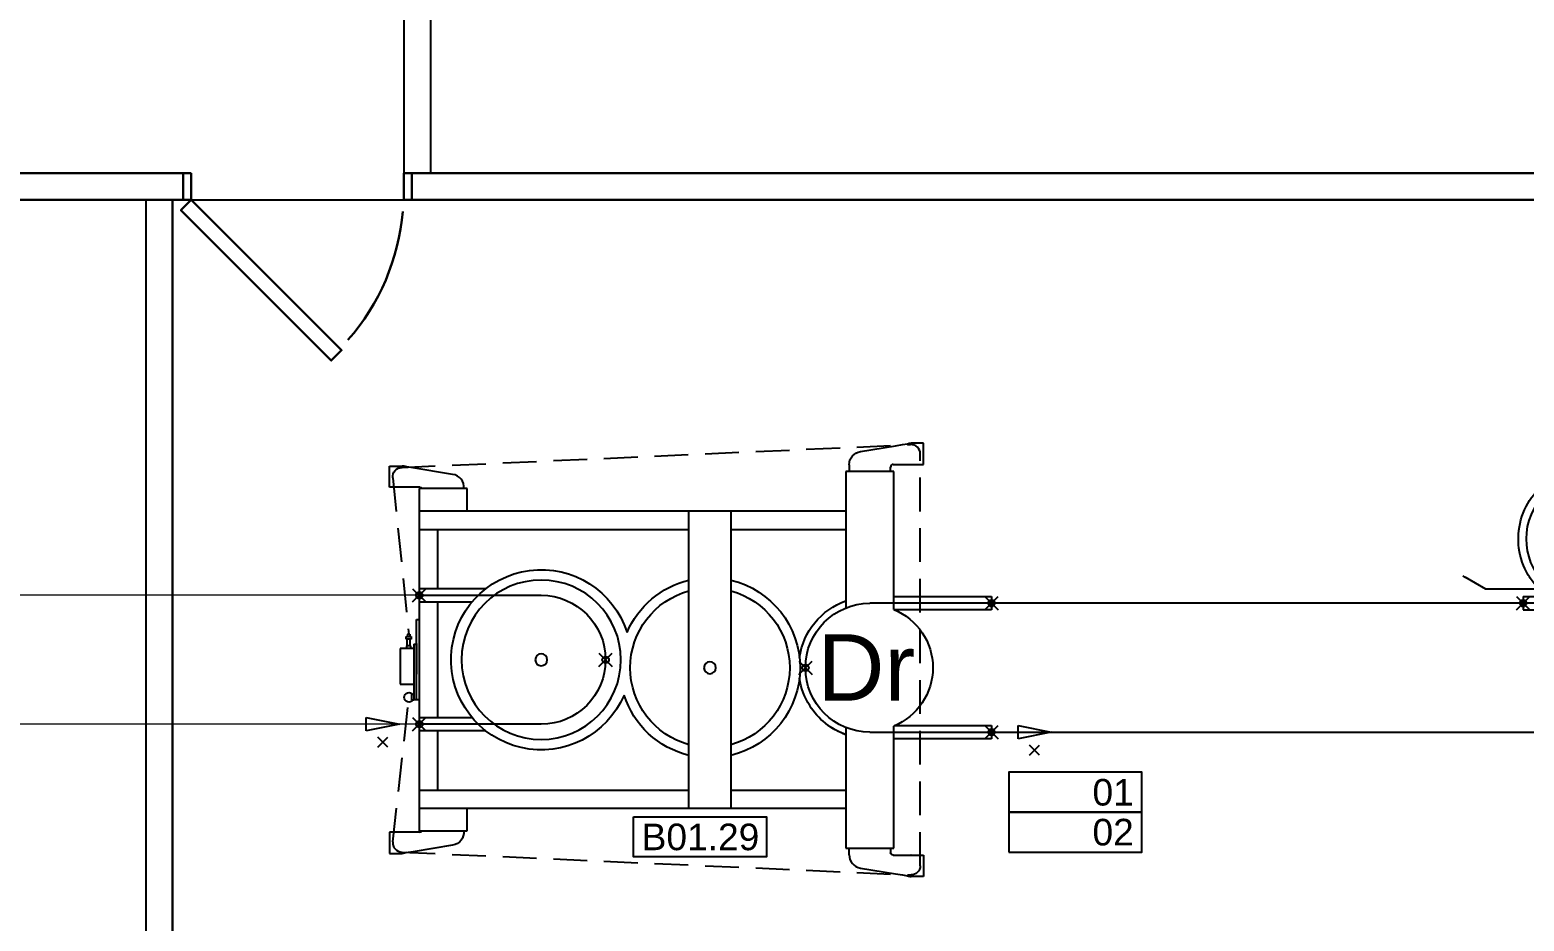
# Model space of a CAD drawing. Extents: x -3873 to 164127, y 7129 to 96529.
# Drawn here: x 57031 to 62652, y 63366 to 66720 of the extents above; entities that cross this region are included whole.
import ezdxf
from ezdxf.enums import TextEntityAlignment as Align

# ---------------------------------------------------------------- set-up
doc = ezdxf.new("R2010")
doc.units = 0
doc.header["$PDMODE"] = 35
doc.header["$PDSIZE"] = 25
doc.linetypes.add('HIDDEN', pattern=[9.525, 6.35, -3.175])
doc.layers.get('0').update_dxf_attribs({"linetype": 'CONTINUOUS'})
for name, color, linetype in [('BUILDING', 2, 'CONTINUOUS'), ('LAYOUT', 90, 'CONTINUOUS'), ('LOGISTICS', 3, 'CONTINUOUS'), ('POSNR', 4, 'CONTINUOUS')]:
    doc.layers.add(name, color=color, linetype=linetype)
doc.layers.add('LAYOUT Kromeka', color=1, linetype='CONTINUOUS', lineweight=5)
doc.layers.add('Путь ВКО', color=2, linetype='CONTINUOUS', lineweight=30)
doc.styles.add('015_100', font='arial.ttf', dxfattribs={"height": 150})
doc.styles.add('025_100', font='arial.ttf', dxfattribs={"height": 250})

# ---------------------------------------------------------------- blocks, each defined once
blk = doc.blocks.new('A$Cabf65ec3')
at = {"layer": 'Путь ВКО'}
for points in [[(30, 0), (0, 0), (0, -100), (30, -100)], [(860, 0), (830, 0), (830, -100), (860, -100)], [(30, -100), (595.7, -665.7), (556.8, -704.6), (-8.9, -138.9)]]:
    blk.add_lwpolyline(points, close=True, dxfattribs=at)
blk.add_arc((-8.9, -73.9), 837.1, 318.6507, 355.2464, dxfattribs=at)
blk = doc.blocks.new('*U158')
at = {"color": 4, "linetype": 'HIDDEN', "ltscale": 20}
for p, q in [((791.1, 745), (791.1, -805)), ((-1192.8, 654.5), (-1132.5, 111.2))]:
    blk.add_line(p, q, dxfattribs=at)
at = {"ltscale": 20}
for p, q in [((511.5, 679), (691.5, 679)), ((511.5, 225.2), (511.5, 679)), ((691.5, 679), (691.5, 219.2)), ((-1093.5, -674), (-1093.5, 614)), ((-1093.5, 614), (-913.5, 614)), ((-913.5, 614), (-913.5, 529)), ((511.5, 529), (-1093.5, 529)), ((-79, 529), (-79, -589)), ((79, -589), (79, 529)), ((-1093.5, 460), (-79, 460)), ((-1024.5, 237.5), (-1024.5, 460)), ((79, 460), (511.5, 460)), ((-843.2, 237.5), (-1093.5, 237.5)), ((601.5, 242.5), (1059, 242.5)), ((1059, 267.5), (691.5, 267.5)), ((1059, 217.5), (1059, 267.5)), ((-635, 212.5), (-1093.5, 212.5)), ((-1093.5, 187.5), (-895, 187.5)), ((-1024.5, -247.5), (-1024.5, 187.5)), ((695.6, 217.5), (1059, 217.5)), ((-1122.5, 121.2), (-1113.5, 121.2)), ((-1122.5, 101.2), (-1122.5, 121.2)), ((-1103.5, 121.2), (-1113.5, 121.2)), ((-1113.5, -88.8), (-1113.5, 121.2)), ((-1103.5, 121.2), (-1103.5, -181.3)), ((-1093.5, 121.2), (-1103.5, 121.2)), ((-1093.5, -181.3), (-1093.5, 121.2)), ((-1165.5, 62), (-1113.5, 62)), ((-1165.5, -72), (-1165.5, 62)), ((-1113.5, 101.2), (-1122.5, 101.2)), ((-1103.5, -91.3), (-1103.5, 23.7)), ((-1113.5, -72), (-1165.5, -72)), ((-1123.5, -108), (-1143.5, -108)), ((-1143.5, -108), (-1143.5, -117)), ((-1141.7, -83), (-1141.7, -72)), ((-1125.2, -83), (-1141.7, -83)), ((-1139.5, -83), (-1139.5, -105)), ((-1136.5, -108), (-1139.5, -105)), ((-1127.5, -105), (-1130.5, -108)), ((-1127.5, -83), (-1127.5, -105)), ((-1125.2, -72), (-1125.2, -83)), ((-1123.5, -117), (-1123.5, -108)), ((-1113.5, -88.8), (-1103.5, -88.8)), ((-1143.5, -117), (-1123.5, -117)), ((-1137.5, -127), (-1137.5, -117)), ((-1129.5, -127), (-1137.5, -127)), ((-1129.5, -127), (-1129.5, -117)), ((-1103.5, -181.3), (-1093.5, -181.3)), ((691.5, -219.2), (691.5, -739)), ((1059, -217.5), (695.6, -217.5)), ((1059, -267.5), (1059, -217.5)), ((-1093.5, -247.5), (-895, -247.5)), ((-1093.5, -272.5), (-635, -272.5)), ((511.5, -739), (511.5, -225.2)), ((1059, -242.5), (601.5, -242.5)), ((691.5, -267.5), (1059, -267.5)), ((-843.2, -297.5), (-1093.5, -297.5)), ((-1024.5, -520), (-1024.5, -297.5)), ((-1093.5, -520), (-79, -520)), ((79, -520), (511.5, -520)), ((511.5, -589), (-1093.5, -589)), ((-913.5, -589), (-913.5, -674)), ((-913.5, -674), (-1093.5, -674)), ((691.5, -739), (511.5, -739))]:
    blk.add_line(p, q, dxfattribs=at)
at = {"color": 5, "ltscale": 20}
for p, q in [((-1249.7, 298.7), (-1212.2, 261.2)), ((-1212.2, 298.7), (-1249.7, 261.2)), ((1202.7, 328.7), (1240.2, 291.2)), ((1240.2, 328.7), (1202.7, 291.2)), ((-1168.5, 212.5), (-1293.5, 237.5)), ((-1293.5, 237.5), (-1293.5, 187.5)), ((1284, 242.5), (1159, 267.5)), ((1159, 267.5), (1159, 217.5)), ((1159, 217.5), (1284, 242.5)), ((-1293.5, 187.5), (-1168.5, 212.5))]:
    blk.add_line(p, q, dxfattribs=at)
at = {"color": 4, "linetype": 'HIDDEN', "ltscale": 20}
for points in [[(-1160.1, 693.6), (756.5, 779.6)], [(-1192.8, -714.5), (-1133.5, -127)], [(-1160.1, -753.6), (754.7, -839.6)]]:
    blk.add_lwpolyline(points, dxfattribs=at)
at = {"ltscale": 20}
for points in [[(523.5, 704.1, -0.37236), (566.3, 753.6)], [(743.6, 782.9, -0.082036), (756.5, 785)], [(-1140, 694.5, 0.120602), (-1158.5, 699)], [(689.5, 705, 0.41419), (679.5, 695)], [(756.5, 705, -0.001987), (756.2, 705)], [(-1091.5, 619, -0.267942), (-1082.8, 614)], [(-926.3, 614, 0.404299), (-968.3, 667.6)], [(-1091.5, -679, 0.267925), (-1082.8, -674)], [(-925.6, -674, -0.395352), (-968.3, -727.6)], [(-1145.6, -756.9, -0.081985), (-1158.5, -759)], [(523.5, -764.1, 0.372367), (566.3, -813.6)], [(689.5, -765, -0.414235), (679.5, -755)], [(743.6, -842.9, 0.082263), (756.5, -845)]]:
    blk.add_lwpolyline(points, format="xyb", dxfattribs=at)
for points in [[(566.3, 753.6), (698.3, 775.4)], [(698.3, 775.4), (723.8, 779.6)], [(723.8, 779.6), (743.6, 782.9)], [(803.5, 785), (756.5, 785)], [(803.5, 705), (803.5, 785)], [(-1205.5, 619), (-1205.5, 699)], [(-1205.5, 699), (-1158.5, 699)], [(-1135.5, 695.2), (-1145.6, 696.9)], [(-1116.1, 692), (-1135.5, 695.2)], [(-968.3, 667.6), (-1116.1, 692)], [(523.5, 704.1), (523.5, 679)], [(679.5, 679), (679.5, 695)], [(689.5, 705), (803.5, 705)], [(-1091.5, 619), (-1205.5, 619)], [(-1091.5, -679), (-1205.5, -679)], [(-1205.5, -679), (-1205.5, -759)], [(-968.3, -727.6), (-1125.8, -753.6)], [(-1205.5, -759), (-1158.5, -759)], [(-1140.6, -756), (-1145.6, -756.9)], [(-1125.8, -753.6), (-1140.6, -756)], [(523.5, -764.1), (523.5, -739)], [(679.5, -739), (679.5, -755)], [(689.5, -765), (803.5, -765)], [(803.5, -765), (803.5, -845)], [(566.3, -813.6), (698.3, -835.4)], [(698.3, -835.4), (723.8, -839.6)], [(723.8, -839.6), (743.6, -842.9)], [(803.5, -845), (756.5, -845)]]:
    blk.add_lwpolyline(points, dxfattribs=at)
at = {"color": 4, "ltscale": 20}
for points in [[(791.1, 745, 0.414207), (756.5, 779.6)], [(-1192.8, 654.5, -0.452745), (-1158.5, 693.6)], [(-1192.8, -714.5, 0.452749), (-1158.5, -753.6)], [(791.1, -805, -0.429604), (754.7, -839.6)]]:
    blk.add_lwpolyline(points, format="xyb", dxfattribs=at)
at = {"ltscale": 20}
for centre, radius in [((-635, -30), 300), ((0, 0), 22.5), ((-635, -30), 22.5)]:
    blk.add_circle(centre, radius, dxfattribs=at)
for centre, radius, start, end in [((-635, -30), 339, 23.0488, 342.361), ((0, 0), 339, 103.4761, 162.361), ((0, 0), 300, 105.268, 254.732), ((0, 0), 339, 283.4759, 76.5241), ((0, 0), 300, 285.2678, 74.7322), ((601.5, 0), 242.5, 90, 270), ((601.5, 0), 267.5, 109.6606, 147.8113), ((601.5, 0), 267.5, 109.6606, 127.7533), ((-635, -30), 242.5, 270, 90), ((601.5, 0), 237, 292.318, 67.682), ((-1132.5, 111.2), 18, 33.7487, 326.2517), ((601.5, 0), 267.5, 147.8113, 171.7069), ((601.5, 0), 267.5, 188.2931, 250.3394), ((0, 0), 339, 203.0488, 256.5239)]:
    blk.add_arc(centre, radius, start, end, dxfattribs=at)
at = {"color": 5, "ltscale": 20}
for p in [(1059, 242.5), (-1093.5, 212.5), (359, 0), (-392.5, -30), (-1093.5, -272.5), (1059, -242.5)]:
    blk.add_point(p, dxfattribs=at)
at = {"layer": 'POSNR', "color": 4, "linetype": 'Continuous'}
blk.add_lwpolyline([(-287.5, 561.5), (212.5, 561.5), (212.5, 711.5), (-287.5, 711.5)], close=True, dxfattribs=at)
at = {"color": 3, "linetype": 'Continuous', "ltscale": 20, "style": '025_100', "flags": 8}
blk.add_attdef('DR2', (404.2, -126.3), '', height=250, dxfattribs=at)
at = {"layer": 'POSNR', "color": 4, "linetype": 'Continuous', "style": '015_100', "flags": 8}
blk.add_attdef('B01.29', text='', height=100, dxfattribs=at).set_placement((-35.7, 636.5), align=Align.MIDDLE)
blk = doc.blocks.new('General_posnr_evisceration')
at = {"layer": 'POSNR', "color": 4, "linetype": 'Continuous'}
blk.add_lwpolyline([(-250, -75), (250, -75), (250, 75), (-250, 75)], close=True, dxfattribs=at)
at = {"layer": 'POSNR', "color": 4, "linetype": 'Continuous', "style": '015_100'}
for tag, flags, p in [('C01.', 10, (-88.2, 0)), ('XX', 8, (141.8, 0))]:
    blk.add_attdef(tag, text='', height=100, dxfattribs=dict(at, flags=flags)).set_placement(p, align=Align.MIDDLE)
blk = doc.blocks.new('general_sbend485_1365x665_4_6_10b')
at = {"ltscale": 10}
for p, q in [((0, 25), (249.6, 25)), ((0, -25), (0, 25)), ((193.4, -273.3), (319.8, 31.5)), ((393.7, 0.9), (267.3, -304)), ((319.8, 31.5), (393.7, 0.9)), ((-140.5, -53.4), (-217.9, -98)), ((54, -53), (-139.2, -53)), ((0, -25), (249.6, -25)), ((438.7, -53.3), (961.7, -576.3)), ((-226.5, -103), (-217.9, -98)), ((20.3, -104.6), (19.8, -105.4)), ((48.8, -65.8), (49.4, -65)), ((56.2, -57.4), (49.4, -65)), ((403.3, -88.7), (926.3, -611.7)), ((1190.9, -165.9), (1191.8, -166.1)), ((1192.8, -166.4), (1191.8, -166.1)), ((682.8, -194.2), (680.2, -184.5)), ((705.9, -280.4), (682.8, -194.2)), ((1241.8, -186.7), (1242.7, -187.2)), ((1242.7, -187.2), (1243.6, -187.7)), ((267.3, -304), (193.4, -273.3)), ((516.5, -259.5), (516.6, -258.5)), ((516.6, -258.5), (517.2, -248.4)), ((521.8, -246.7), (521.7, -246.7)), ((658.5, -383.4), (521.8, -246.7)), ((509.1, -307), (508.9, -308)), ((706.5, -281.6), (843.2, -418.3)), ((659.1, -384.6), (682.2, -470.8)), ((855.9, -358), (856.1, -357)), ((971.3, -665.8), (1097.6, -361)), ((1171.5, -391.6), (1045.2, -696.5)), ((1097.6, -361), (1171.5, -391.6)), ((843.2, -418.3), (843.3, -418.3)), ((848.4, -406.5), (847.8, -416.6)), ((848.5, -405.5), (848.4, -406.5)), ((122.3, -477.8), (121.4, -477.3)), ((123.2, -478.3), (122.3, -477.8)), ((172.2, -498.6), (173.2, -498.9)), ((174.1, -499.1), (173.2, -498.9)), ((682.2, -470.8), (684.8, -480.5)), ((1344.7, -560.4), (1345.2, -559.6)), ((1591.5, -562), (1582.9, -567)), ((1308.8, -607.6), (1315.6, -600)), ((1311, -612), (1504.2, -612)), ((1316.2, -599.2), (1315.6, -600)), ((1505.5, -611.6), (1582.9, -567)), ((1045.2, -696.5), (971.3, -665.8)), ((1115.4, -640), (1365, -640)), ((1365, -690), (1365, -640)), ((1115.4, -690), (1365, -690))]:
    blk.add_line(p, q, dxfattribs=at)
blk.add_lwpolyline([(1365, -665), (1115.4, -665, -0.198912), (944, -594), (421, -71, 0.198912), (249.6, 0), (0, 0)], format="xyb", dxfattribs=at)
for centre, radius, start, end in [((90.7, -9), 12, 45.0003, 48.5905), ((249.6, -242.5), 267.5, 76.0998, 90), ((-139.2, -55.7), 2.65, 90.0001, 119.999), ((249.6, -242.5), 237, 113.4048, 21.5953), ((54.2, -55.7), 2.65, 318.4282, 90.0002), ((249.6, -242.5), 217.5, 78.1009, 90), ((249.6, -242.5), 267.5, 45, 58.9001), ((249.6, -242.5), 267.5, 149.4393, 241.3844), ((249.6, -242.5), 267.5, 149.1784, 150.2533), ((249.6, -242.5), 267.5, 138.6437, 148.9634), ((249.6, -242.5), 217.5, 45, 56.906), ((1115.4, -422.5), 267.5, 73.6156, 165.5607), ((1115.4, -422.5), 267.5, 61.8027, 73.1973), ((1115.4, -422.5), 237, 293.4047, 201.5952), ((1115.4, -422.5), 267.5, 329.4393, 61.3844), ((249.6, -242.5), 267.5, 346.0366, 356.3563), ((519.8, -248.5), 2.65, 44.999, 176.5712), ((708.4, -279.7), 2.65, 195.001, 224.9999), ((249.6, -242.5), 267.5, 253.6156, 345.5607), ((249.6, -242.5), 267.5, 344.7467, 345.8216), ((656.6, -385.3), 2.65, 15.001, 44.9999), ((1115.4, -422.5), 267.5, 166.0366, 176.3563), ((1115.4, -422.5), 267.5, 164.7467, 165.8216), ((845.2, -416.5), 2.65, 224.999, 356.5712), ((249.6, -242.5), 267.5, 241.8027, 253.1973), ((1115.4, -422.5), 267.5, 318.6437, 328.9634), ((1115.4, -422.5), 267.5, 329.1784, 330.2533), ((1115.4, -422.5), 267.5, 225, 238.8851), ((1115.4, -422.5), 217.5, 224.9999, 236.8875), ((1310.8, -609.4), 2.65, 138.4282, 270.0002), ((1504.2, -609.4), 2.65, 270.0001, 299.999), ((1115.4, -422.5), 217.5, 258.0824, 270), ((1115.4, -422.5), 267.5, 256.0848, 270)]:
    blk.add_arc(centre, radius, start, end, dxfattribs=at)
at = {"color": 5, "ltscale": 10}
for p in [(0, 0), (350, 0), (1015, -665), (1365, -665)]:
    blk.add_point(p, dxfattribs=at)

msp = doc.modelspace()

# ---------------------------------------------------------------- linework, layer by layer
at = {"layer": 'BUILDING', "color": 2, "linetype": 'BYBLOCK'}
for p, q in [((58437.7, 71030), (58437.7, 66180)), ((58437.7, 66180), (58487.7, 66180)), ((57466.8, 66080), (57516.8, 66080)), ((57466.8, 66080), (57466.8, 53630))]:
    msp.add_line(p, q, dxfattribs=at)
at = {"layer": 'BUILDING', "color": 2}
for p, q in [((58537.7, 71030), (58537.7, 66180)), ((58537.7, 66180), (58487.7, 66180)), ((57566.8, 66080), (57516.8, 66080)), ((57566.8, 66080), (57566.8, 53630))]:
    msp.add_line(p, q, dxfattribs=at)
at = {"layer": 'BUILDING', "color": 2, "linetype": 'BYBLOCK', "lineweight": 30}
for p, q in [((57607.7, 66180), (47046.8, 66180)), ((57607.7, 66180), (57607.7, 66130)), ((58467.7, 66080), (58467.7, 66130)), ((58467.7, 66080), (68106.5, 66080))]:
    msp.add_line(p, q, dxfattribs=at)
at = {"layer": 'BUILDING', "color": 2, "lineweight": 30}
for p, q in [((58467.7, 66180), (58467.7, 66130)), ((58467.7, 66180), (68106.5, 66180)), ((57607.7, 66080), (57607.7, 66130)), ((57607.7, 66080), (47046.8, 66080))]:
    msp.add_line(p, q, dxfattribs=at)
at = {"layer": 'LAYOUT', "color": 2, "ltscale": 20}
for p, q in [((62648.1, 64562), (60648.1, 64562)), ((60648.1, 64077), (64898.1, 64077.1))]:
    msp.add_line(p, q, dxfattribs=at)
at = {"layer": 'LAYOUT Kromeka', "ltscale": 20}
for p, q in [((58495.6, 64592), (51732.2, 64592)), ((58495.6, 64107), (54853.5, 64107))]:
    msp.add_line(p, q, dxfattribs=at)
at = {"layer": 'LOGISTICS', "color": 2}
msp.add_lwpolyline([(57566.8, 66080), (69016.8, 66080), (69016.8, 39080), (57566.8, 39080)], close=True, dxfattribs=at)

# ---------------------------------------------------------------- block references
at = {"layer": 'BUILDING'}
msp.add_blockref('A$Cabf65ec3', (57607.7, 66180), dxfattribs=at)
at = {"layer": 'LAYOUT', "color": 2, "ltscale": 20, "xscale": -1, "rotation": 180}
msp.add_blockref('general_sbend485_1365x665_4_6_10b', (62648.1, 64562), dxfattribs=at)
at = {"layer": 'LAYOUT', "color": 2, "ltscale": 20}
ref = msp.add_blockref('*U158', (59589.1, 64319.5), dxfattribs=dict(at, xscale=-1, rotation=180))
ref.add_attrib('DR2', 'Dr', (59993.3, 64195.8), dxfattribs={"layer": '0', "color": 3, "linetype": 'Continuous', "ltscale": 20, "height": 250, "style": '025_100'})
ref.add_attrib('B01.29', 'B01.29', dxfattribs={"layer": 'POSNR', "color": 4, "linetype": 'Continuous', "ltscale": 20, "height": 100, "style": '015_100'}).set_placement((59553.4, 63683.1), align=Align.MIDDLE)
at = {"layer": 'POSNR', "linetype": 'Continuous', "ltscale": 20}
ref = msp.add_blockref('General_posnr_evisceration', (60964, 63851.1), dxfattribs=at)
ref.add_attrib('XX', '01', dxfattribs={"color": 4, "linetype": 'Continuous', "ltscale": 20, "height": 100, "style": '015_100'}).set_placement((61105.8, 63851.1), align=Align.MIDDLE)
ref = msp.add_blockref('General_posnr_evisceration', (60964, 63701.1), dxfattribs=at)
ref.add_attrib('XX', '02', dxfattribs={"color": 4, "linetype": 'Continuous', "ltscale": 20, "height": 100, "style": '015_100'}).set_placement((61105.8, 63701.1), align=Align.MIDDLE)

doc.saveas('drawing.dxf')
